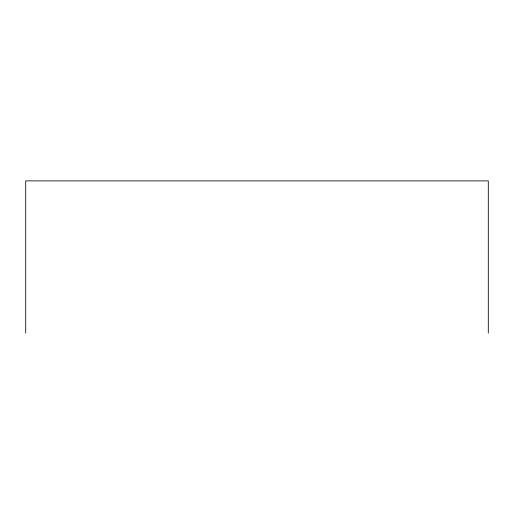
<?xml version="1.0" encoding="UTF-8"?>
<svg xmlns="http://www.w3.org/2000/svg" width="514" height="514" viewBox="0 0 514 514"><rect width="100%" height="100%" fill="white"/><g stroke="black" fill="none" stroke-linecap="round" stroke-linejoin="round"><path stroke-width="0.77" d="M488.3 333.117L488.3 180.883L25.7 180.883L25.7 333.117"/></g></svg>
